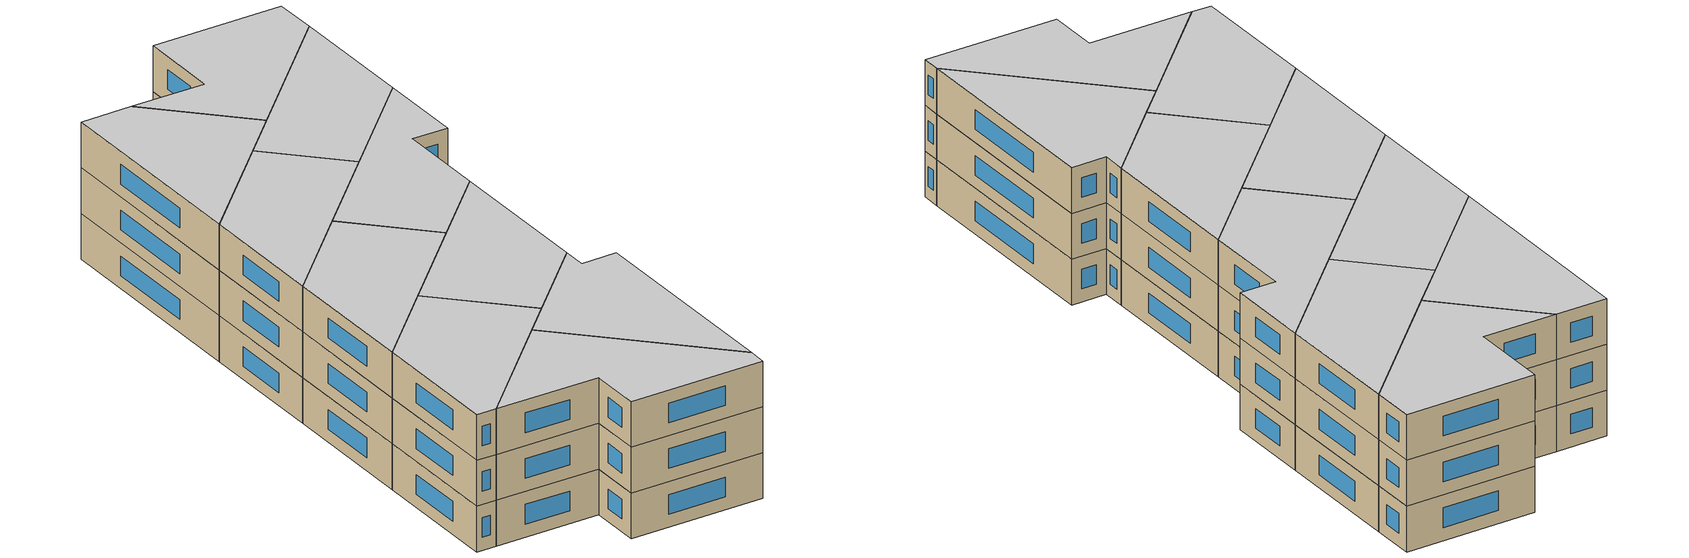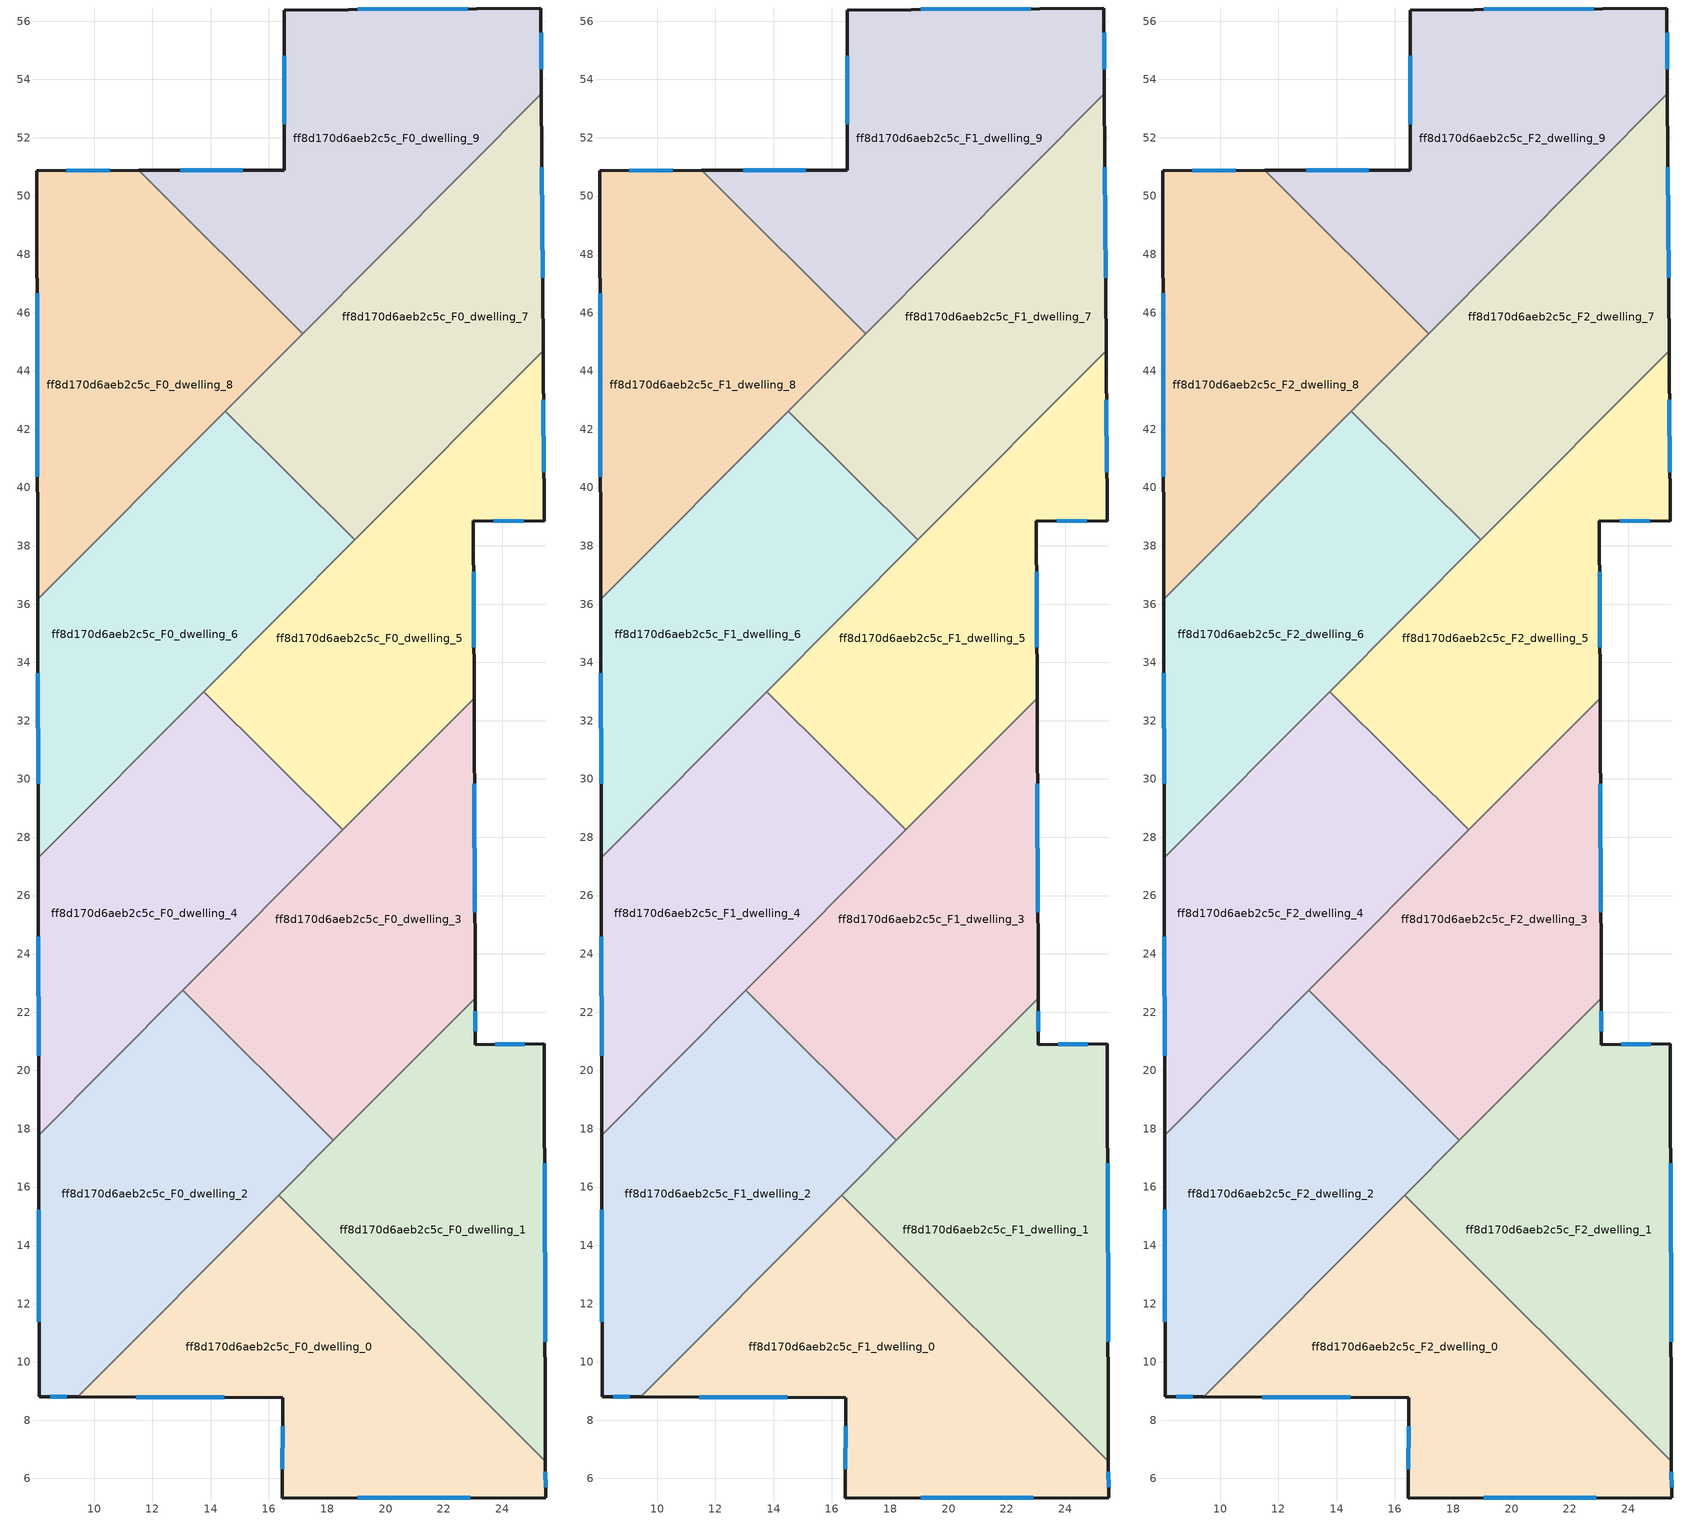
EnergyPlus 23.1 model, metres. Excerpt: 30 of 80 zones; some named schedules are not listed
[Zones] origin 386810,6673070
ff8d170d6aeb2c5c_F0_dwelling_0
 floor ground (EU_floor_Construction): 25.49,6.59 25.49,5.33 16.46,5.33 16.47,8.77 9.44,8.8 16.33,15.72 z0
 wall outside (EU_wall_Construction): 9.44,8.8 16.47,8.77 16.46,5.33 25.49,5.33 25.49,6.59 z0:3
 wall to ff8d170d6aeb2c5c_F0_dwelling_1 (EU_wall_Construction): 25.49,6.59 16.33,15.72 z0:3
 wall to ff8d170d6aeb2c5c_F0_dwelling_2 (EU_wall_Construction): 16.33,15.72 9.44,8.8 z0:3
 window (EU_Window_Construction): 25.49,5.69 25.49,6.23 / 19.04,5.33 22.91,5.33 / 16.47,7.79 16.46,6.31 / 11.45,8.79 14.46,8.78 z0.86:2.14
ff8d170d6aeb2c5c_F0_dwelling_1
 floor ground (EU_floor_Construction): 25.45,20.92 25.49,6.59 16.33,15.72 23.08,22.48 23.08,20.88 z0
 wall outside (EU_wall_Construction): 25.49,6.59 25.45,20.92 23.08,20.88 23.08,22.48 z0:3
 wall to ff8d170d6aeb2c5c_F0_dwelling_3 (EU_wall_Construction): 23.08,22.48 18.21,17.6 z0:3
 wall to ff8d170d6aeb2c5c_F0_dwelling_2 (EU_wall_Construction): 18.21,17.6 16.33,15.72 z0:3
 window (EU_Window_Construction): 24.77,20.91 23.76,20.89 / 25.48,10.69 25.46,16.82 / 23.08,21.34 23.08,22.03 z0.86:2.14
ff8d170d6aeb2c5c_F0_dwelling_2
 floor ground (EU_floor_Construction): 18.21,17.6 9.44,8.8 8.11,8.8 8.1,17.78 13.04,22.75 z0
 wall outside (EU_wall_Construction): 8.1,17.78 8.11,8.8 9.44,8.8 z0:3
 wall to ff8d170d6aeb2c5c_F0_dwelling_3 (EU_wall_Construction): 18.21,17.6 13.04,22.75 z0:3
 wall to ff8d170d6aeb2c5c_F0_dwelling_4 (EU_wall_Construction): 13.04,22.75 8.1,17.78 z0:3
 window (EU_Window_Construction): 8.49,8.8 9.06,8.8 / 8.1,15.22 8.11,11.37 z0.86:2.14
ff8d170d6aeb2c5c_F0_dwelling_3
 floor ground (EU_floor_Construction): 23.04,32.78 23.08,22.48 18.21,17.6 13.04,22.75 z0
 wall outside (EU_wall_Construction): 23.08,22.48 23.04,32.78 z0:3
 wall to ff8d170d6aeb2c5c_F0_dwelling_5 (EU_wall_Construction): 23.04,32.78 18.53,28.25 z0:3
 wall to ff8d170d6aeb2c5c_F0_dwelling_4 (EU_wall_Construction): 18.53,28.25 13.04,22.75 z0:3
 window (EU_Window_Construction): 23.07,25.43 23.05,29.84 z0.86:2.14
ff8d170d6aeb2c5c_F0_dwelling_4
 floor ground (EU_floor_Construction): 18.53,28.25 8.1,17.78 8.08,27.3 13.76,33 z0
 wall outside (EU_wall_Construction): 8.08,27.3 8.1,17.78 z0:3
 wall to ff8d170d6aeb2c5c_F0_dwelling_5 (EU_wall_Construction): 18.53,28.25 13.76,33 z0:3
 wall to ff8d170d6aeb2c5c_F0_dwelling_6 (EU_wall_Construction): 13.76,33 8.08,27.3 z0:3
 window (EU_Window_Construction): 8.09,24.58 8.09,20.5 z0.86:2.14
ff8d170d6aeb2c5c_F0_dwelling_5
 floor ground (EU_floor_Construction): 25.41,44.69 25.44,38.85 23.02,38.86 23.04,32.78 18.53,28.25 13.76,33 z0
 wall outside (EU_wall_Construction): 23.04,32.78 23.02,38.86 25.44,38.85 25.41,44.69 z0:3
 wall to ff8d170d6aeb2c5c_F0_dwelling_7 (EU_wall_Construction): 25.41,44.69 18.95,38.2 z0:3
 wall to ff8d170d6aeb2c5c_F0_dwelling_6 (EU_wall_Construction): 18.94,38.2 13.76,33 z0:3
 window (EU_Window_Construction): 25.43,40.52 25.42,43.02 / 23.71,38.85 24.75,38.85 / 23.03,34.51 23.02,37.12 z0.86:2.14
ff8d170d6aeb2c5c_F0_dwelling_6
 floor ground (EU_floor_Construction): 18.95,38.2 8.08,27.3 8.07,36.16 14.51,42.62 z0
 wall outside (EU_wall_Construction): 8.07,36.16 8.08,27.3 z0:3
 wall to ff8d170d6aeb2c5c_F0_dwelling_7 (EU_wall_Construction): 18.95,38.2 14.51,42.62 z0:3
 wall to ff8d170d6aeb2c5c_F0_dwelling_8 (EU_wall_Construction): 14.51,42.62 8.07,36.16 z0:3
 window (EU_Window_Construction): 8.07,33.63 8.08,29.83 z0.86:2.14
ff8d170d6aeb2c5c_F0_dwelling_7
 floor ground (EU_floor_Construction): 25.35,53.5 25.41,44.69 18.95,38.2 14.51,42.62 z0
 wall outside (EU_wall_Construction): 25.41,44.69 25.35,53.5 z0:3
 wall to ff8d170d6aeb2c5c_F0_dwelling_9 (EU_wall_Construction): 25.35,53.5 17.15,45.28 z0:3
 wall to ff8d170d6aeb2c5c_F0_dwelling_8 (EU_wall_Construction): 17.16,45.28 14.51,42.62 z0:3
 window (EU_Window_Construction): 25.39,47.21 25.37,50.98 z0.86:2.14
ff8d170d6aeb2c5c_F0_dwelling_8
 floor ground (EU_floor_Construction): 17.16,45.28 8.07,36.16 8.04,50.87 11.53,50.88 z0
 wall outside (EU_wall_Construction): 11.53,50.88 8.04,50.87 8.07,36.16 z0:3
 wall to ff8d170d6aeb2c5c_F0_dwelling_9 (EU_wall_Construction): 17.16,45.28 11.53,50.88 z0:3
 window (EU_Window_Construction): 10.54,50.88 9.04,50.87 / 8.05,46.67 8.06,40.36 z0.86:2.14
ff8d170d6aeb2c5c_F0_dwelling_9
 floor ground (EU_floor_Construction): 25.33,56.45 25.35,53.5 17.16,45.28 11.53,50.88 16.53,50.89 16.53,56.38 z0
 wall outside (EU_wall_Construction): 25.35,53.5 25.33,56.45 16.53,56.38 16.53,50.89 11.53,50.88 z0:3
 window (EU_Window_Construction): 25.34,54.35 25.34,55.61 / 15.1,50.89 12.96,50.88 / 16.53,54.81 16.53,52.46 / 22.82,56.43 19.04,56.4 z0.86:2.14
ff8d170d6aeb2c5c_F1_dwelling_0
 floor to ff8d170d6aeb2c5c_F0_dwelling_0 (EU_floor_Construction): 25.49,6.59 25.49,5.33 16.46,5.33 16.47,8.77 9.44,8.8 16.33,15.72 z3
 wall outside (EU_wall_Construction): 9.44,8.8 16.47,8.77 16.46,5.33 25.49,5.33 25.49,6.59 z3:6
 wall to ff8d170d6aeb2c5c_F1_dwelling_1 (EU_wall_Construction): 25.49,6.59 16.33,15.72 z3:6
 wall to ff8d170d6aeb2c5c_F1_dwelling_2 (EU_wall_Construction): 16.33,15.72 9.44,8.8 z3:6
 window (EU_Window_Construction): 25.49,5.69 25.49,6.23 / 19.04,5.33 22.91,5.33 / 16.47,7.79 16.46,6.31 / 11.45,8.79 14.46,8.78 z3.86:5.14
ff8d170d6aeb2c5c_F1_dwelling_1
 floor to ff8d170d6aeb2c5c_F0_dwelling_1 (EU_floor_Construction): 25.45,20.92 25.49,6.59 16.33,15.72 23.08,22.48 23.08,20.88 z3
 wall outside (EU_wall_Construction): 25.49,6.59 25.45,20.92 23.08,20.88 23.08,22.48 z3:6
 wall to ff8d170d6aeb2c5c_F1_dwelling_3 (EU_wall_Construction): 23.08,22.48 18.21,17.6 z3:6
 wall to ff8d170d6aeb2c5c_F1_dwelling_2 (EU_wall_Construction): 18.21,17.6 16.33,15.72 z3:6
 window (EU_Window_Construction): 24.77,20.91 23.76,20.89 / 25.48,10.69 25.46,16.82 / 23.08,21.34 23.08,22.03 z3.86:5.14
ff8d170d6aeb2c5c_F1_dwelling_2
 floor to ff8d170d6aeb2c5c_F0_dwelling_2 (EU_floor_Construction): 18.21,17.6 9.44,8.8 8.11,8.8 8.1,17.78 13.04,22.75 z3
 wall outside (EU_wall_Construction): 8.1,17.78 8.11,8.8 9.44,8.8 z3:6
 wall to ff8d170d6aeb2c5c_F1_dwelling_3 (EU_wall_Construction): 18.21,17.6 13.04,22.75 z3:6
 wall to ff8d170d6aeb2c5c_F1_dwelling_4 (EU_wall_Construction): 13.04,22.75 8.1,17.78 z3:6
 window (EU_Window_Construction): 8.49,8.8 9.06,8.8 / 8.1,15.22 8.11,11.37 z3.86:5.14
ff8d170d6aeb2c5c_F1_dwelling_3
 floor to ff8d170d6aeb2c5c_F0_dwelling_3 (EU_floor_Construction): 23.04,32.78 23.08,22.48 18.21,17.6 13.04,22.75 z3
 wall outside (EU_wall_Construction): 23.08,22.48 23.04,32.78 z3:6
 wall to ff8d170d6aeb2c5c_F1_dwelling_5 (EU_wall_Construction): 23.04,32.78 18.53,28.25 z3:6
 wall to ff8d170d6aeb2c5c_F1_dwelling_4 (EU_wall_Construction): 18.53,28.25 13.04,22.75 z3:6
 window (EU_Window_Construction): 23.07,25.43 23.05,29.84 z3.86:5.14
ff8d170d6aeb2c5c_F1_dwelling_4
 floor to ff8d170d6aeb2c5c_F0_dwelling_4 (EU_floor_Construction): 18.53,28.25 8.1,17.78 8.08,27.3 13.76,33 z3
 wall outside (EU_wall_Construction): 8.08,27.3 8.1,17.78 z3:6
 wall to ff8d170d6aeb2c5c_F1_dwelling_5 (EU_wall_Construction): 18.53,28.25 13.76,33 z3:6
 wall to ff8d170d6aeb2c5c_F1_dwelling_6 (EU_wall_Construction): 13.76,33 8.08,27.3 z3:6
 window (EU_Window_Construction): 8.09,24.58 8.09,20.5 z3.86:5.14
ff8d170d6aeb2c5c_F1_dwelling_5
 floor to ff8d170d6aeb2c5c_F0_dwelling_5 (EU_floor_Construction): 25.41,44.69 25.44,38.85 23.02,38.86 23.04,32.78 18.53,28.25 13.76,33 z3
 wall outside (EU_wall_Construction): 23.04,32.78 23.02,38.86 25.44,38.85 25.41,44.69 z3:6
 wall to ff8d170d6aeb2c5c_F1_dwelling_7 (EU_wall_Construction): 25.41,44.69 18.95,38.2 z3:6
 wall to ff8d170d6aeb2c5c_F1_dwelling_6 (EU_wall_Construction): 18.94,38.2 13.76,33 z3:6
 window (EU_Window_Construction): 25.43,40.52 25.42,43.02 / 23.71,38.85 24.75,38.85 / 23.03,34.51 23.02,37.12 z3.86:5.14
ff8d170d6aeb2c5c_F1_dwelling_6
 floor to ff8d170d6aeb2c5c_F0_dwelling_6 (EU_floor_Construction): 18.95,38.2 8.08,27.3 8.07,36.16 14.51,42.62 z3
 wall outside (EU_wall_Construction): 8.07,36.16 8.08,27.3 z3:6
 wall to ff8d170d6aeb2c5c_F1_dwelling_7 (EU_wall_Construction): 18.95,38.2 14.51,42.62 z3:6
 wall to ff8d170d6aeb2c5c_F1_dwelling_8 (EU_wall_Construction): 14.51,42.62 8.07,36.16 z3:6
 window (EU_Window_Construction): 8.07,33.63 8.08,29.83 z3.86:5.14
ff8d170d6aeb2c5c_F1_dwelling_7
 floor to ff8d170d6aeb2c5c_F0_dwelling_7 (EU_floor_Construction): 25.35,53.5 25.41,44.69 18.95,38.2 14.51,42.62 z3
 wall outside (EU_wall_Construction): 25.41,44.69 25.35,53.5 z3:6
 wall to ff8d170d6aeb2c5c_F1_dwelling_9 (EU_wall_Construction): 25.35,53.5 17.15,45.28 z3:6
 wall to ff8d170d6aeb2c5c_F1_dwelling_8 (EU_wall_Construction): 17.16,45.28 14.51,42.62 z3:6
 window (EU_Window_Construction): 25.39,47.21 25.37,50.98 z3.86:5.14
ff8d170d6aeb2c5c_F1_dwelling_8
 floor to ff8d170d6aeb2c5c_F0_dwelling_8 (EU_floor_Construction): 17.16,45.28 8.07,36.16 8.04,50.87 11.53,50.88 z3
 wall outside (EU_wall_Construction): 11.53,50.88 8.04,50.87 8.07,36.16 z3:6
 wall to ff8d170d6aeb2c5c_F1_dwelling_9 (EU_wall_Construction): 17.16,45.28 11.53,50.88 z3:6
 window (EU_Window_Construction): 10.54,50.88 9.04,50.87 / 8.05,46.67 8.06,40.36 z3.86:5.14
ff8d170d6aeb2c5c_F1_dwelling_9
 floor to ff8d170d6aeb2c5c_F0_dwelling_9 (EU_floor_Construction): 25.33,56.45 25.35,53.5 17.16,45.28 11.53,50.88 16.53,50.89 16.53,56.38 z3
 wall outside (EU_wall_Construction): 25.35,53.5 25.33,56.45 16.53,56.38 16.53,50.89 11.53,50.88 z3:6
 window (EU_Window_Construction): 25.34,54.35 25.34,55.61 / 15.1,50.89 12.96,50.88 / 16.53,54.81 16.53,52.46 / 22.82,56.43 19.04,56.4 z3.86:5.14
ff8d170d6aeb2c5c_F2_dwelling_0
 floor to ff8d170d6aeb2c5c_F1_dwelling_0 (EU_floor_Construction): 25.49,6.59 25.49,5.33 16.46,5.33 16.47,8.77 9.44,8.8 16.33,15.72 z6
 wall outside (EU_wall_Construction): 9.44,8.8 16.47,8.77 16.46,5.33 25.49,5.33 25.49,6.59 z6:9
 wall to ff8d170d6aeb2c5c_F2_dwelling_1 (EU_wall_Construction): 25.49,6.59 16.33,15.72 z6:9
 wall to ff8d170d6aeb2c5c_F2_dwelling_2 (EU_wall_Construction): 16.33,15.72 9.44,8.8 z6:9
 window (EU_Window_Construction): 25.49,5.69 25.49,6.23 / 19.04,5.33 22.91,5.33 / 16.47,7.79 16.46,6.31 / 11.45,8.79 14.46,8.78 z6.86:8.14
 ceiling to ff8d170d6aeb2c5c_F3_dwelling_0 (EU_floor_Construction): 25.49,5.33 25.49,6.59 16.33,15.72 9.44,8.8 16.47,8.77 16.46,5.33 z9
ff8d170d6aeb2c5c_F2_dwelling_1
 floor to ff8d170d6aeb2c5c_F1_dwelling_1 (EU_floor_Construction): 25.45,20.92 25.49,6.59 16.33,15.72 23.08,22.48 23.08,20.88 z6
 wall outside (EU_wall_Construction): 25.49,6.59 25.45,20.92 23.08,20.88 23.08,22.48 z6:9
 wall to ff8d170d6aeb2c5c_F2_dwelling_3 (EU_wall_Construction): 23.08,22.48 18.21,17.6 z6:9
 wall to ff8d170d6aeb2c5c_F2_dwelling_2 (EU_wall_Construction): 18.21,17.6 16.33,15.72 z6:9
 window (EU_Window_Construction): 24.77,20.91 23.76,20.89 / 25.48,10.69 25.46,16.82 / 23.08,21.34 23.08,22.03 z6.86:8.14
 ceiling to ff8d170d6aeb2c5c_F3_dwelling_1 (EU_floor_Construction): 25.49,6.59 25.45,20.92 23.08,20.88 23.08,22.48 16.33,15.72 z9
ff8d170d6aeb2c5c_F2_dwelling_2
 floor to ff8d170d6aeb2c5c_F1_dwelling_2 (EU_floor_Construction): 18.21,17.6 9.44,8.8 8.11,8.8 8.1,17.78 13.04,22.75 z6
 wall outside (EU_wall_Construction): 8.1,17.78 8.11,8.8 9.44,8.8 z6:9
 wall to ff8d170d6aeb2c5c_F2_dwelling_3 (EU_wall_Construction): 18.21,17.6 13.04,22.75 z6:9
 wall to ff8d170d6aeb2c5c_F2_dwelling_4 (EU_wall_Construction): 13.04,22.75 8.1,17.78 z6:9
 window (EU_Window_Construction): 8.49,8.8 9.06,8.8 / 8.1,15.22 8.11,11.37 z6.86:8.14
 ceiling to ff8d170d6aeb2c5c_F3_dwelling_2 (EU_floor_Construction): 9.44,8.8 18.21,17.6 13.04,22.75 8.1,17.78 8.11,8.8 z9
ff8d170d6aeb2c5c_F2_dwelling_3
 floor to ff8d170d6aeb2c5c_F1_dwelling_3 (EU_floor_Construction): 23.04,32.78 23.08,22.48 18.21,17.6 13.04,22.75 z6
 wall outside (EU_wall_Construction): 23.08,22.48 23.04,32.78 z6:9
 wall to ff8d170d6aeb2c5c_F2_dwelling_5 (EU_wall_Construction): 23.04,32.78 18.53,28.25 z6:9
 wall to ff8d170d6aeb2c5c_F2_dwelling_4 (EU_wall_Construction): 18.53,28.25 13.04,22.75 z6:9
 window (EU_Window_Construction): 23.07,25.43 23.05,29.84 z6.86:8.14
 ceiling to ff8d170d6aeb2c5c_F3_dwelling_3 (EU_floor_Construction): 18.21,17.6 23.08,22.48 23.04,32.78 13.04,22.75 z9
ff8d170d6aeb2c5c_F2_dwelling_4
 floor to ff8d170d6aeb2c5c_F1_dwelling_4 (EU_floor_Construction): 18.53,28.25 8.1,17.78 8.08,27.3 13.76,33 z6
 wall outside (EU_wall_Construction): 8.08,27.3 8.1,17.78 z6:9
 wall to ff8d170d6aeb2c5c_F2_dwelling_5 (EU_wall_Construction): 18.53,28.25 13.76,33 z6:9
 wall to ff8d170d6aeb2c5c_F2_dwelling_6 (EU_wall_Construction): 13.76,33 8.08,27.3 z6:9
 window (EU_Window_Construction): 8.09,24.58 8.09,20.5 z6.86:8.14
 ceiling to ff8d170d6aeb2c5c_F3_dwelling_4 (EU_floor_Construction): 8.1,17.78 18.53,28.25 13.76,33 8.08,27.3 z9
ff8d170d6aeb2c5c_F2_dwelling_5
 floor to ff8d170d6aeb2c5c_F1_dwelling_5 (EU_floor_Construction): 25.41,44.69 25.44,38.85 23.02,38.86 23.04,32.78 18.53,28.25 13.76,33 z6
 wall outside (EU_wall_Construction): 23.04,32.78 23.02,38.86 25.44,38.85 25.41,44.69 z6:9
 wall to ff8d170d6aeb2c5c_F2_dwelling_7 (EU_wall_Construction): 25.41,44.69 18.95,38.2 z6:9
 wall to ff8d170d6aeb2c5c_F2_dwelling_6 (EU_wall_Construction): 18.94,38.2 13.76,33 z6:9
 window (EU_Window_Construction): 25.43,40.52 25.42,43.02 / 23.71,38.85 24.75,38.85 / 23.03,34.51 23.02,37.12 z6.86:8.14
 ceiling to ff8d170d6aeb2c5c_F3_dwelling_5 (EU_floor_Construction): 23.04,32.78 23.02,38.86 25.44,38.85 25.41,44.69 13.76,33 18.53,28.25 z9
ff8d170d6aeb2c5c_F2_dwelling_6
 floor to ff8d170d6aeb2c5c_F1_dwelling_6 (EU_floor_Construction): 18.95,38.2 8.08,27.3 8.07,36.16 14.51,42.62 z6
 wall outside (EU_wall_Construction): 8.07,36.16 8.08,27.3 z6:9
 wall to ff8d170d6aeb2c5c_F2_dwelling_7 (EU_wall_Construction): 18.95,38.2 14.51,42.62 z6:9
 wall to ff8d170d6aeb2c5c_F2_dwelling_8 (EU_wall_Construction): 14.51,42.62 8.07,36.16 z6:9
 window (EU_Window_Construction): 8.07,33.63 8.08,29.83 z6.86:8.14
 ceiling to ff8d170d6aeb2c5c_F3_dwelling_6 (EU_floor_Construction): 8.08,27.3 18.95,38.2 14.51,42.62 8.07,36.16 z9
ff8d170d6aeb2c5c_F2_dwelling_7
 floor to ff8d170d6aeb2c5c_F1_dwelling_7 (EU_floor_Construction): 25.35,53.5 25.41,44.69 18.95,38.2 14.51,42.62 z6
 wall outside (EU_wall_Construction): 25.41,44.69 25.35,53.5 z6:9
 wall to ff8d170d6aeb2c5c_F2_dwelling_9 (EU_wall_Construction): 25.35,53.5 17.15,45.28 z6:9
 wall to ff8d170d6aeb2c5c_F2_dwelling_8 (EU_wall_Construction): 17.16,45.28 14.51,42.62 z6:9
 window (EU_Window_Construction): 25.39,47.21 25.37,50.98 z6.86:8.14
 ceiling to ff8d170d6aeb2c5c_F3_dwelling_7 (EU_floor_Construction): 18.95,38.2 25.41,44.69 25.35,53.5 14.51,42.62 z9
ff8d170d6aeb2c5c_F2_dwelling_8
 floor to ff8d170d6aeb2c5c_F1_dwelling_8 (EU_floor_Construction): 17.16,45.28 8.07,36.16 8.04,50.87 11.53,50.88 z6
 wall outside (EU_wall_Construction): 11.53,50.88 8.04,50.87 8.07,36.16 z6:9
 wall to ff8d170d6aeb2c5c_F2_dwelling_9 (EU_wall_Construction): 17.16,45.28 11.53,50.88 z6:9
 window (EU_Window_Construction): 10.54,50.88 9.04,50.87 / 8.05,46.67 8.06,40.36 z6.86:8.14
 ceiling to ff8d170d6aeb2c5c_F3_dwelling_8 (EU_floor_Construction): 8.07,36.16 17.16,45.28 11.53,50.88 8.04,50.87 z9
ff8d170d6aeb2c5c_F2_dwelling_9
 floor to ff8d170d6aeb2c5c_F1_dwelling_9 (EU_floor_Construction): 25.33,56.45 25.35,53.5 17.16,45.28 11.53,50.88 16.53,50.89 16.53,56.38 z6
 wall outside (EU_wall_Construction): 25.35,53.5 25.33,56.45 16.53,56.38 16.53,50.89 11.53,50.88 z6:9
 window (EU_Window_Construction): 25.34,54.35 25.34,55.61 / 15.1,50.89 12.96,50.88 / 16.53,54.81 16.53,52.46 / 22.82,56.43 19.04,56.4 z6.86:8.14
 ceiling to ff8d170d6aeb2c5c_F3_dwelling_9 (EU_floor_Construction): 17.16,45.28 25.35,53.5 25.33,56.45 16.53,56.38 16.53,50.89 11.53,50.88 z9
[Building]
EU S2 Campaign: North Axis=0; Terrain=City; Solar Distribution=FullExterior
[Site:Location]
Helsinki-Vantaa.AP: Latitude=60.317; Longitude=24.963; Time Zone=2; Elevation=54.6
[SizingPeriod:WeatherFileDays]
AnnualSizingPeriod: Begin Month=1; Begin Day of Month=1; End Month=12; End Day of Month=31; Day of Week for Start Day=Monday; Use Weather File Daylight Saving Period=No; Use Weather File Rain and Snow Indicators=No
[MATERIAL]
EU_InternalMass_Material: Roughness=MediumRough; Thickness=0.1; Conductivity=1; Density=1800; Specific Heat=900; Thermal Absorptance=0.9; Solar Absorptance=0.7; Visible Absorptance=0.7
[MATERIAL:NOMASS] Roughness=MediumRough; Thermal Absorptance=0.9; Solar Absorptance=0.7; Visible Absorptance=0.7
Name | Thermal Resistance
EU_wall_NoMass | 2.29768
EU_floor_NoMass | 2.06791
[WINDOWMATERIAL:SIMPLEGLAZINGSYSTEM]
EU_Window_SimpleGlazing: UFactor=2.12775; Solar Heat Gain Coefficient=0.7; Visible Transmittance=0.7
[CONSTRUCTION]
EU_wall_Construction: EU_wall_NoMass
EU_floor_Construction: EU_floor_NoMass
EU_Window_Construction: EU_Window_SimpleGlazing
EU_InternalMass_Construction: EU_InternalMass_Material
[ZONE] Type=1; Multiplier=1; Ceiling Height=autocalculate; Floor Area=autocalculate; Part of Total Floor Area=Yes
Name | Volume
ff8d170d6aeb2c5c_F0_dwelling_0; ff8d170d6aeb2c5c_F1_dwelling_0; ff8d170d6aeb2c5c_F2_dwelling_0 | 230.338
ff8d170d6aeb2c5c_F0_dwelling_1; ff8d170d6aeb2c5c_F1_dwelling_1; ff8d170d6aeb2c5c_F2_dwelling_1 | 230.349
ff8d170d6aeb2c5c_F0_dwelling_2; ff8d170d6aeb2c5c_F1_dwelling_2; ff8d170d6aeb2c5c_F2_dwelling_2 | 230.319
ff8d170d6aeb2c5c_F0_dwelling_3; ff8d170d6aeb2c5c_F1_dwelling_3; ff8d170d6aeb2c5c_F2_dwelling_3 | 230.337
ff8d170d6aeb2c5c_F0_dwelling_4; ff8d170d6aeb2c5c_F1_dwelling_4; ff8d170d6aeb2c5c_F2_dwelling_4 | 230.36
ff8d170d6aeb2c5c_F0_dwelling_5; ff8d170d6aeb2c5c_F1_dwelling_5; ff8d170d6aeb2c5c_F2_dwelling_5 | 230.33
ff8d170d6aeb2c5c_F0_dwelling_6; ff8d170d6aeb2c5c_F1_dwelling_6; ff8d170d6aeb2c5c_F2_dwelling_6 | 230.343
ff8d170d6aeb2c5c_F0_dwelling_7; ff8d170d6aeb2c5c_F1_dwelling_7; ff8d170d6aeb2c5c_F2_dwelling_7 | 230.354
ff8d170d6aeb2c5c_F0_dwelling_8; ff8d170d6aeb2c5c_F1_dwelling_8; ff8d170d6aeb2c5c_F2_dwelling_8 | 230.332
ff8d170d6aeb2c5c_F0_dwelling_9; ff8d170d6aeb2c5c_F1_dwelling_9; ff8d170d6aeb2c5c_F2_dwelling_9 | 230.366
[INTERNALMASS] Construction=EU_InternalMass_Construction
Name | Zone or ZoneList | Surface Area
ff8d170d6aeb2c5c_F0_dwelling_0_EU_InternalMass | ff8d170d6aeb2c5c_F0_dwelling_0 | 76.779
ff8d170d6aeb2c5c_F0_dwelling_1_EU_InternalMass | ff8d170d6aeb2c5c_F0_dwelling_1 | 76.7863
ff8d170d6aeb2c5c_F0_dwelling_2_EU_InternalMass | ff8d170d6aeb2c5c_F0_dwelling_2 | 76.7738
ff8d170d6aeb2c5c_F0_dwelling_3_EU_InternalMass | ff8d170d6aeb2c5c_F0_dwelling_3 | 76.7789
ff8d170d6aeb2c5c_F0_dwelling_4_EU_InternalMass | ff8d170d6aeb2c5c_F0_dwelling_4 | 76.7863
ff8d170d6aeb2c5c_F0_dwelling_5_EU_InternalMass | ff8d170d6aeb2c5c_F0_dwelling_5 | 76.7774
ff8d170d6aeb2c5c_F0_dwelling_6_EU_InternalMass | ff8d170d6aeb2c5c_F0_dwelling_6 | 76.7786
ff8d170d6aeb2c5c_F0_dwelling_7_EU_InternalMass | ff8d170d6aeb2c5c_F0_dwelling_7 | 76.7824
ff8d170d6aeb2c5c_F0_dwelling_8_EU_InternalMass | ff8d170d6aeb2c5c_F0_dwelling_8 | 76.7776
ff8d170d6aeb2c5c_F0_dwelling_9_EU_InternalMass | ff8d170d6aeb2c5c_F0_dwelling_9 | 76.7875
ff8d170d6aeb2c5c_F1_dwelling_0_EU_InternalMass | ff8d170d6aeb2c5c_F1_dwelling_0 | 76.779
ff8d170d6aeb2c5c_F1_dwelling_1_EU_InternalMass | ff8d170d6aeb2c5c_F1_dwelling_1 | 76.7863
ff8d170d6aeb2c5c_F1_dwelling_2_EU_InternalMass | ff8d170d6aeb2c5c_F1_dwelling_2 | 76.7738
ff8d170d6aeb2c5c_F1_dwelling_3_EU_InternalMass | ff8d170d6aeb2c5c_F1_dwelling_3 | 76.7789
ff8d170d6aeb2c5c_F1_dwelling_4_EU_InternalMass | ff8d170d6aeb2c5c_F1_dwelling_4 | 76.7863
ff8d170d6aeb2c5c_F1_dwelling_5_EU_InternalMass | ff8d170d6aeb2c5c_F1_dwelling_5 | 76.7774
ff8d170d6aeb2c5c_F1_dwelling_6_EU_InternalMass | ff8d170d6aeb2c5c_F1_dwelling_6 | 76.7786
ff8d170d6aeb2c5c_F1_dwelling_7_EU_InternalMass | ff8d170d6aeb2c5c_F1_dwelling_7 | 76.7824
ff8d170d6aeb2c5c_F1_dwelling_8_EU_InternalMass | ff8d170d6aeb2c5c_F1_dwelling_8 | 76.7776
ff8d170d6aeb2c5c_F1_dwelling_9_EU_InternalMass | ff8d170d6aeb2c5c_F1_dwelling_9 | 76.7875
ff8d170d6aeb2c5c_F2_dwelling_0_EU_InternalMass | ff8d170d6aeb2c5c_F2_dwelling_0 | 76.779
ff8d170d6aeb2c5c_F2_dwelling_1_EU_InternalMass | ff8d170d6aeb2c5c_F2_dwelling_1 | 76.7863
ff8d170d6aeb2c5c_F2_dwelling_2_EU_InternalMass | ff8d170d6aeb2c5c_F2_dwelling_2 | 76.7738
ff8d170d6aeb2c5c_F2_dwelling_3_EU_InternalMass | ff8d170d6aeb2c5c_F2_dwelling_3 | 76.7789
ff8d170d6aeb2c5c_F2_dwelling_4_EU_InternalMass | ff8d170d6aeb2c5c_F2_dwelling_4 | 76.7863
ff8d170d6aeb2c5c_F2_dwelling_5_EU_InternalMass | ff8d170d6aeb2c5c_F2_dwelling_5 | 76.7774
ff8d170d6aeb2c5c_F2_dwelling_6_EU_InternalMass | ff8d170d6aeb2c5c_F2_dwelling_6 | 76.7786
ff8d170d6aeb2c5c_F2_dwelling_7_EU_InternalMass | ff8d170d6aeb2c5c_F2_dwelling_7 | 76.7824
ff8d170d6aeb2c5c_F2_dwelling_8_EU_InternalMass | ff8d170d6aeb2c5c_F2_dwelling_8 | 76.7776
ff8d170d6aeb2c5c_F2_dwelling_9_EU_InternalMass | ff8d170d6aeb2c5c_F2_dwelling_9 | 76.7875
[OTHEREQUIPMENT] Fuel Type=Electricity; Design Level Calculation Method=Watts/Area; Power per Zone Floor Area=1; Fraction Latent=0; Fraction Radiant=0; Fraction Lost=0; Carbon Dioxide Generation Rate=0; EndUse Subcategory=EU_Step8_InternalGains
Name | Zone or ZoneList or Space or SpaceList | Schedule
EU_Step8_InternalGain_ff8d170d6aeb2c5c_F0_dwelling_0_f000 | ff8d170d6aeb2c5c_F0_dwelling_0 | EU_Step8_GainSchedule_ff8d170d6aeb2c5c_F0_dwelling_0_f000
EU_Step8_InternalGain_ff8d170d6aeb2c5c_F0_dwelling_1_f000 | ff8d170d6aeb2c5c_F0_dwelling_1 | EU_Step8_GainSchedule_ff8d170d6aeb2c5c_F0_dwelling_1_f000
EU_Step8_InternalGain_ff8d170d6aeb2c5c_F0_dwelling_2_f000 | ff8d170d6aeb2c5c_F0_dwelling_2 | EU_Step8_GainSchedule_ff8d170d6aeb2c5c_F0_dwelling_2_f000
EU_Step8_InternalGain_ff8d170d6aeb2c5c_F0_dwelling_3_f000 | ff8d170d6aeb2c5c_F0_dwelling_3 | EU_Step8_GainSchedule_ff8d170d6aeb2c5c_F0_dwelling_3_f000
EU_Step8_InternalGain_ff8d170d6aeb2c5c_F0_dwelling_4_f000 | ff8d170d6aeb2c5c_F0_dwelling_4 | EU_Step8_GainSchedule_ff8d170d6aeb2c5c_F0_dwelling_4_f000
EU_Step8_InternalGain_ff8d170d6aeb2c5c_F0_dwelling_5_f000 | ff8d170d6aeb2c5c_F0_dwelling_5 | EU_Step8_GainSchedule_ff8d170d6aeb2c5c_F0_dwelling_5_f000
EU_Step8_InternalGain_ff8d170d6aeb2c5c_F0_dwelling_6_f000 | ff8d170d6aeb2c5c_F0_dwelling_6 | EU_Step8_GainSchedule_ff8d170d6aeb2c5c_F0_dwelling_6_f000
EU_Step8_InternalGain_ff8d170d6aeb2c5c_F0_dwelling_7_f000 | ff8d170d6aeb2c5c_F0_dwelling_7 | EU_Step8_GainSchedule_ff8d170d6aeb2c5c_F0_dwelling_7_f000
EU_Step8_InternalGain_ff8d170d6aeb2c5c_F0_dwelling_8_f000 | ff8d170d6aeb2c5c_F0_dwelling_8 | EU_Step8_GainSchedule_ff8d170d6aeb2c5c_F0_dwelling_8_f000
EU_Step8_InternalGain_ff8d170d6aeb2c5c_F0_dwelling_9_f000 | ff8d170d6aeb2c5c_F0_dwelling_9 | EU_Step8_GainSchedule_ff8d170d6aeb2c5c_F0_dwelling_9_f000
EU_Step8_InternalGain_ff8d170d6aeb2c5c_F1_dwelling_0_f000 | ff8d170d6aeb2c5c_F1_dwelling_0 | EU_Step8_GainSchedule_ff8d170d6aeb2c5c_F1_dwelling_0_f000
EU_Step8_InternalGain_ff8d170d6aeb2c5c_F1_dwelling_1_f000 | ff8d170d6aeb2c5c_F1_dwelling_1 | EU_Step8_GainSchedule_ff8d170d6aeb2c5c_F1_dwelling_1_f000
EU_Step8_InternalGain_ff8d170d6aeb2c5c_F1_dwelling_2_f000 | ff8d170d6aeb2c5c_F1_dwelling_2 | EU_Step8_GainSchedule_ff8d170d6aeb2c5c_F1_dwelling_2_f000
EU_Step8_InternalGain_ff8d170d6aeb2c5c_F1_dwelling_3_f000 | ff8d170d6aeb2c5c_F1_dwelling_3 | EU_Step8_GainSchedule_ff8d170d6aeb2c5c_F1_dwelling_3_f000
EU_Step8_InternalGain_ff8d170d6aeb2c5c_F1_dwelling_4_f000 | ff8d170d6aeb2c5c_F1_dwelling_4 | EU_Step8_GainSchedule_ff8d170d6aeb2c5c_F1_dwelling_4_f000
EU_Step8_InternalGain_ff8d170d6aeb2c5c_F1_dwelling_5_f000 | ff8d170d6aeb2c5c_F1_dwelling_5 | EU_Step8_GainSchedule_ff8d170d6aeb2c5c_F1_dwelling_5_f000
EU_Step8_InternalGain_ff8d170d6aeb2c5c_F1_dwelling_6_f000 | ff8d170d6aeb2c5c_F1_dwelling_6 | EU_Step8_GainSchedule_ff8d170d6aeb2c5c_F1_dwelling_6_f000
EU_Step8_InternalGain_ff8d170d6aeb2c5c_F1_dwelling_7_f000 | ff8d170d6aeb2c5c_F1_dwelling_7 | EU_Step8_GainSchedule_ff8d170d6aeb2c5c_F1_dwelling_7_f000
EU_Step8_InternalGain_ff8d170d6aeb2c5c_F1_dwelling_8_f000 | ff8d170d6aeb2c5c_F1_dwelling_8 | EU_Step8_GainSchedule_ff8d170d6aeb2c5c_F1_dwelling_8_f000
EU_Step8_InternalGain_ff8d170d6aeb2c5c_F1_dwelling_9_f000 | ff8d170d6aeb2c5c_F1_dwelling_9 | EU_Step8_GainSchedule_ff8d170d6aeb2c5c_F1_dwelling_9_f000
EU_Step8_InternalGain_ff8d170d6aeb2c5c_F2_dwelling_0_f000 | ff8d170d6aeb2c5c_F2_dwelling_0 | EU_Step8_GainSchedule_ff8d170d6aeb2c5c_F2_dwelling_0_f000
EU_Step8_InternalGain_ff8d170d6aeb2c5c_F2_dwelling_1_f000 | ff8d170d6aeb2c5c_F2_dwelling_1 | EU_Step8_GainSchedule_ff8d170d6aeb2c5c_F2_dwelling_1_f000
EU_Step8_InternalGain_ff8d170d6aeb2c5c_F2_dwelling_2_f000 | ff8d170d6aeb2c5c_F2_dwelling_2 | EU_Step8_GainSchedule_ff8d170d6aeb2c5c_F2_dwelling_2_f000
EU_Step8_InternalGain_ff8d170d6aeb2c5c_F2_dwelling_3_f000 | ff8d170d6aeb2c5c_F2_dwelling_3 | EU_Step8_GainSchedule_ff8d170d6aeb2c5c_F2_dwelling_3_f000
EU_Step8_InternalGain_ff8d170d6aeb2c5c_F2_dwelling_4_f000 | ff8d170d6aeb2c5c_F2_dwelling_4 | EU_Step8_GainSchedule_ff8d170d6aeb2c5c_F2_dwelling_4_f000
EU_Step8_InternalGain_ff8d170d6aeb2c5c_F2_dwelling_5_f000 | ff8d170d6aeb2c5c_F2_dwelling_5 | EU_Step8_GainSchedule_ff8d170d6aeb2c5c_F2_dwelling_5_f000
EU_Step8_InternalGain_ff8d170d6aeb2c5c_F2_dwelling_6_f000 | ff8d170d6aeb2c5c_F2_dwelling_6 | EU_Step8_GainSchedule_ff8d170d6aeb2c5c_F2_dwelling_6_f000
EU_Step8_InternalGain_ff8d170d6aeb2c5c_F2_dwelling_7_f000 | ff8d170d6aeb2c5c_F2_dwelling_7 | EU_Step8_GainSchedule_ff8d170d6aeb2c5c_F2_dwelling_7_f000
EU_Step8_InternalGain_ff8d170d6aeb2c5c_F2_dwelling_8_f000 | ff8d170d6aeb2c5c_F2_dwelling_8 | EU_Step8_GainSchedule_ff8d170d6aeb2c5c_F2_dwelling_8_f000
EU_Step8_InternalGain_ff8d170d6aeb2c5c_F2_dwelling_9_f000 | ff8d170d6aeb2c5c_F2_dwelling_9 | EU_Step8_GainSchedule_ff8d170d6aeb2c5c_F2_dwelling_9_f000
[ZONEVENTILATION:DESIGNFLOWRATE] Schedule=EU_AlwaysOn; Design Flow Rate Calculation Method=AirChanges/Hour; Air Changes per Hour=0.580295; Ventilation Type=Natural; Fan Pressure Rise=0; Fan Total Efficiency=1; Constant Term Coefficient=1; Temperature Term Coefficient=0; Velocity Term Coefficient=0; Velocity Squared Term Coefficient=0; Minimum Indoor Temperature=-100; Maximum Indoor Temperature=100; Delta Temperature=-100; Minimum Outdoor Temperature=-100; Maximum Outdoor Temperature=100; Maximum Wind Speed=40
Name | Zone or ZoneList or Space or SpaceList
EU_ConstantAir_ff8d170d6aeb2c5c_F0_dwelling_0 | ff8d170d6aeb2c5c_F0_dwelling_0
EU_ConstantAir_ff8d170d6aeb2c5c_F0_dwelling_1 | ff8d170d6aeb2c5c_F0_dwelling_1
EU_ConstantAir_ff8d170d6aeb2c5c_F0_dwelling_2 | ff8d170d6aeb2c5c_F0_dwelling_2
EU_ConstantAir_ff8d170d6aeb2c5c_F0_dwelling_3 | ff8d170d6aeb2c5c_F0_dwelling_3
EU_ConstantAir_ff8d170d6aeb2c5c_F0_dwelling_4 | ff8d170d6aeb2c5c_F0_dwelling_4
EU_ConstantAir_ff8d170d6aeb2c5c_F0_dwelling_5 | ff8d170d6aeb2c5c_F0_dwelling_5
EU_ConstantAir_ff8d170d6aeb2c5c_F0_dwelling_6 | ff8d170d6aeb2c5c_F0_dwelling_6
EU_ConstantAir_ff8d170d6aeb2c5c_F0_dwelling_7 | ff8d170d6aeb2c5c_F0_dwelling_7
EU_ConstantAir_ff8d170d6aeb2c5c_F0_dwelling_8 | ff8d170d6aeb2c5c_F0_dwelling_8
EU_ConstantAir_ff8d170d6aeb2c5c_F0_dwelling_9 | ff8d170d6aeb2c5c_F0_dwelling_9
EU_ConstantAir_ff8d170d6aeb2c5c_F1_dwelling_0 | ff8d170d6aeb2c5c_F1_dwelling_0
EU_ConstantAir_ff8d170d6aeb2c5c_F1_dwelling_1 | ff8d170d6aeb2c5c_F1_dwelling_1
EU_ConstantAir_ff8d170d6aeb2c5c_F1_dwelling_2 | ff8d170d6aeb2c5c_F1_dwelling_2
EU_ConstantAir_ff8d170d6aeb2c5c_F1_dwelling_3 | ff8d170d6aeb2c5c_F1_dwelling_3
EU_ConstantAir_ff8d170d6aeb2c5c_F1_dwelling_4 | ff8d170d6aeb2c5c_F1_dwelling_4
EU_ConstantAir_ff8d170d6aeb2c5c_F1_dwelling_5 | ff8d170d6aeb2c5c_F1_dwelling_5
EU_ConstantAir_ff8d170d6aeb2c5c_F1_dwelling_6 | ff8d170d6aeb2c5c_F1_dwelling_6
EU_ConstantAir_ff8d170d6aeb2c5c_F1_dwelling_7 | ff8d170d6aeb2c5c_F1_dwelling_7
EU_ConstantAir_ff8d170d6aeb2c5c_F1_dwelling_8 | ff8d170d6aeb2c5c_F1_dwelling_8
EU_ConstantAir_ff8d170d6aeb2c5c_F1_dwelling_9 | ff8d170d6aeb2c5c_F1_dwelling_9
EU_ConstantAir_ff8d170d6aeb2c5c_F2_dwelling_0 | ff8d170d6aeb2c5c_F2_dwelling_0
EU_ConstantAir_ff8d170d6aeb2c5c_F2_dwelling_1 | ff8d170d6aeb2c5c_F2_dwelling_1
EU_ConstantAir_ff8d170d6aeb2c5c_F2_dwelling_2 | ff8d170d6aeb2c5c_F2_dwelling_2
EU_ConstantAir_ff8d170d6aeb2c5c_F2_dwelling_3 | ff8d170d6aeb2c5c_F2_dwelling_3
EU_ConstantAir_ff8d170d6aeb2c5c_F2_dwelling_4 | ff8d170d6aeb2c5c_F2_dwelling_4
EU_ConstantAir_ff8d170d6aeb2c5c_F2_dwelling_5 | ff8d170d6aeb2c5c_F2_dwelling_5
EU_ConstantAir_ff8d170d6aeb2c5c_F2_dwelling_6 | ff8d170d6aeb2c5c_F2_dwelling_6
EU_ConstantAir_ff8d170d6aeb2c5c_F2_dwelling_7 | ff8d170d6aeb2c5c_F2_dwelling_7
EU_ConstantAir_ff8d170d6aeb2c5c_F2_dwelling_8 | ff8d170d6aeb2c5c_F2_dwelling_8
EU_ConstantAir_ff8d170d6aeb2c5c_F2_dwelling_9 | ff8d170d6aeb2c5c_F2_dwelling_9
[HVACTEMPLATE:ZONE:IDEALLOADSAIRSYSTEM] System Availability Schedule=EU_AlwaysOn; Maximum Heating Supply Air Temperature=50; Minimum Cooling Supply Air Temperature=13; Maximum Heating Supply Air Humidity Ratio=0.0156; Minimum Cooling Supply Air Humidity Ratio=0.0077; Heating Limit=NoLimit; Cooling Limit=NoLimit; Heating Availability Schedule=EU_AlwaysOn; Cooling Availability Schedule=EU_CoolingOff; Dehumidification Control Type=ConstantSensibleHeatRatio; Cooling Sensible Heat Ratio=0.7; Dehumidification Setpoint=60; Humidification Control Type=None; Humidification Setpoint=30; Outdoor Air Method=None; Outdoor Air Flow Rate per Person=0.00944; Outdoor Air Flow Rate per Zone Floor Area=0; Outdoor Air Flow Rate per Zone=0; Demand Controlled Ventilation Type=None; Outdoor Air Economizer Type=NoEconomizer; Heat Recovery Type=None; Sensible Heat Recovery Effectiveness=0.7; Latent Heat Recovery Effectiveness=0.65
Name | Template Thermostat
ff8d170d6aeb2c5c_F0_dwelling_0 | EU_HeatOnly_ff8d170d6aeb2c5c_F0_dwelling_0
ff8d170d6aeb2c5c_F0_dwelling_1 | EU_HeatOnly_ff8d170d6aeb2c5c_F0_dwelling_1
ff8d170d6aeb2c5c_F0_dwelling_2 | EU_HeatOnly_ff8d170d6aeb2c5c_F0_dwelling_2
ff8d170d6aeb2c5c_F0_dwelling_3 | EU_HeatOnly_ff8d170d6aeb2c5c_F0_dwelling_3
ff8d170d6aeb2c5c_F0_dwelling_4 | EU_HeatOnly_ff8d170d6aeb2c5c_F0_dwelling_4
ff8d170d6aeb2c5c_F0_dwelling_5 | EU_HeatOnly_ff8d170d6aeb2c5c_F0_dwelling_5
ff8d170d6aeb2c5c_F0_dwelling_6 | EU_HeatOnly_ff8d170d6aeb2c5c_F0_dwelling_6
ff8d170d6aeb2c5c_F0_dwelling_7 | EU_HeatOnly_ff8d170d6aeb2c5c_F0_dwelling_7
ff8d170d6aeb2c5c_F0_dwelling_8 | EU_HeatOnly_ff8d170d6aeb2c5c_F0_dwelling_8
ff8d170d6aeb2c5c_F0_dwelling_9 | EU_HeatOnly_ff8d170d6aeb2c5c_F0_dwelling_9
ff8d170d6aeb2c5c_F1_dwelling_0 | EU_HeatOnly_ff8d170d6aeb2c5c_F1_dwelling_0
ff8d170d6aeb2c5c_F1_dwelling_1 | EU_HeatOnly_ff8d170d6aeb2c5c_F1_dwelling_1
ff8d170d6aeb2c5c_F1_dwelling_2 | EU_HeatOnly_ff8d170d6aeb2c5c_F1_dwelling_2
ff8d170d6aeb2c5c_F1_dwelling_3 | EU_HeatOnly_ff8d170d6aeb2c5c_F1_dwelling_3
ff8d170d6aeb2c5c_F1_dwelling_4 | EU_HeatOnly_ff8d170d6aeb2c5c_F1_dwelling_4
ff8d170d6aeb2c5c_F1_dwelling_5 | EU_HeatOnly_ff8d170d6aeb2c5c_F1_dwelling_5
ff8d170d6aeb2c5c_F1_dwelling_6 | EU_HeatOnly_ff8d170d6aeb2c5c_F1_dwelling_6
ff8d170d6aeb2c5c_F1_dwelling_7 | EU_HeatOnly_ff8d170d6aeb2c5c_F1_dwelling_7
ff8d170d6aeb2c5c_F1_dwelling_8 | EU_HeatOnly_ff8d170d6aeb2c5c_F1_dwelling_8
ff8d170d6aeb2c5c_F1_dwelling_9 | EU_HeatOnly_ff8d170d6aeb2c5c_F1_dwelling_9
ff8d170d6aeb2c5c_F2_dwelling_0 | EU_HeatOnly_ff8d170d6aeb2c5c_F2_dwelling_0
ff8d170d6aeb2c5c_F2_dwelling_1 | EU_HeatOnly_ff8d170d6aeb2c5c_F2_dwelling_1
ff8d170d6aeb2c5c_F2_dwelling_2 | EU_HeatOnly_ff8d170d6aeb2c5c_F2_dwelling_2
ff8d170d6aeb2c5c_F2_dwelling_3 | EU_HeatOnly_ff8d170d6aeb2c5c_F2_dwelling_3
ff8d170d6aeb2c5c_F2_dwelling_4 | EU_HeatOnly_ff8d170d6aeb2c5c_F2_dwelling_4
ff8d170d6aeb2c5c_F2_dwelling_5 | EU_HeatOnly_ff8d170d6aeb2c5c_F2_dwelling_5
ff8d170d6aeb2c5c_F2_dwelling_6 | EU_HeatOnly_ff8d170d6aeb2c5c_F2_dwelling_6
ff8d170d6aeb2c5c_F2_dwelling_7 | EU_HeatOnly_ff8d170d6aeb2c5c_F2_dwelling_7
ff8d170d6aeb2c5c_F2_dwelling_8 | EU_HeatOnly_ff8d170d6aeb2c5c_F2_dwelling_8
ff8d170d6aeb2c5c_F2_dwelling_9 | EU_HeatOnly_ff8d170d6aeb2c5c_F2_dwelling_9
[SIZING:ZONE] Zone Cooling Design Supply Air Temperature Input Method=SupplyAirTemperature; Zone Cooling Design Supply Air Temperature=13; Zone Heating Design Supply Air Temperature Input Method=SupplyAirTemperature; Zone Heating Design Supply Air Temperature=50; Zone Cooling Design Supply Air Humidity Ratio=0.008; Zone Heating Design Supply Air Humidity Ratio=0.008; Cooling Design Air Flow Method=DesignDay; Cooling Design Air Flow Rate=0; Cooling Minimum Air Flow per Zone Floor Area=0.000762; Cooling Minimum Air Flow=0; Cooling Minimum Air Flow Fraction=0.2; Heating Design Air Flow Method=DesignDay; Heating Design Air Flow Rate=0; Heating Maximum Air Flow per Zone Floor Area=0.002032; Heating Maximum Air Flow=0.141576; Heating Maximum Air Flow Fraction=0.3; Account for Dedicated Outdoor Air System=No; Dedicated Outdoor Air System Control Strategy=NeutralSupplyAir; Dedicated Outdoor Air Low Setpoint Temperature for Design=autosize; Dedicated Outdoor Air High Setpoint Temperature for Design=autosize; Zone Load Sizing Method=Sensible Load Only No Latent Load; Zone Latent Cooling Design Supply Air Humidity Ratio Input Method=HumidityRatioDifference; Zone Cooling Design Supply Air Humidity Ratio Difference=0.005; Zone Latent Heating Design Supply Air Humidity Ratio Input Method=HumidityRatioDifference; Zone Humidification Design Supply Air Humidity Ratio Difference=0.005
ff8d170d6aeb2c5c_F0_dwelling_0; ff8d170d6aeb2c5c_F0_dwelling_1; ff8d170d6aeb2c5c_F0_dwelling_2; ff8d170d6aeb2c5c_F0_dwelling_3; ff8d170d6aeb2c5c_F0_dwelling_4; ff8d170d6aeb2c5c_F0_dwelling_5; ff8d170d6aeb2c5c_F0_dwelling_6; ff8d170d6aeb2c5c_F0_dwelling_7; ff8d170d6aeb2c5c_F0_dwelling_8; ff8d170d6aeb2c5c_F0_dwelling_9; ff8d170d6aeb2c5c_F1_dwelling_0; ff8d170d6aeb2c5c_F1_dwelling_1; ff8d170d6aeb2c5c_F1_dwelling_2; ff8d170d6aeb2c5c_F1_dwelling_3; ff8d170d6aeb2c5c_F1_dwelling_4; ff8d170d6aeb2c5c_F1_dwelling_5; ff8d170d6aeb2c5c_F1_dwelling_6; ff8d170d6aeb2c5c_F1_dwelling_7; ff8d170d6aeb2c5c_F1_dwelling_8; ff8d170d6aeb2c5c_F1_dwelling_9; ff8d170d6aeb2c5c_F2_dwelling_0; ff8d170d6aeb2c5c_F2_dwelling_1; ff8d170d6aeb2c5c_F2_dwelling_2; ff8d170d6aeb2c5c_F2_dwelling_3; ff8d170d6aeb2c5c_F2_dwelling_4; ff8d170d6aeb2c5c_F2_dwelling_5; ff8d170d6aeb2c5c_F2_dwelling_6; ff8d170d6aeb2c5c_F2_dwelling_7; ff8d170d6aeb2c5c_F2_dwelling_8; ff8d170d6aeb2c5c_F2_dwelling_9
[SCHEDULE:FILE] Column Number=1; Rows to Skip at Top=0; Number of Hours of Data=8760; Column Separator=Comma; Interpolate to Timestep=No; Minutes per Item=60; Adjust Schedule for Daylight Savings=Yes
Name | File
EU_Step8_GainSchedule_ff8d170d6aeb2c5c_F0_dwelling_0_f000 | ../../schedules/ff8d170d6aeb2c5c/ff8d170d6aeb2c5c_F0_dwelling_0_f000_gain.csv
EU_Step8_GainSchedule_ff8d170d6aeb2c5c_F0_dwelling_1_f000 | ../../schedules/ff8d170d6aeb2c5c/ff8d170d6aeb2c5c_F0_dwelling_1_f000_gain.csv
EU_Step8_GainSchedule_ff8d170d6aeb2c5c_F0_dwelling_2_f000 | ../../schedules/ff8d170d6aeb2c5c/ff8d170d6aeb2c5c_F0_dwelling_2_f000_gain.csv
EU_Step8_GainSchedule_ff8d170d6aeb2c5c_F0_dwelling_3_f000 | ../../schedules/ff8d170d6aeb2c5c/ff8d170d6aeb2c5c_F0_dwelling_3_f000_gain.csv
EU_Step8_GainSchedule_ff8d170d6aeb2c5c_F0_dwelling_4_f000 | ../../schedules/ff8d170d6aeb2c5c/ff8d170d6aeb2c5c_F0_dwelling_4_f000_gain.csv
EU_Step8_GainSchedule_ff8d170d6aeb2c5c_F0_dwelling_5_f000 | ../../schedules/ff8d170d6aeb2c5c/ff8d170d6aeb2c5c_F0_dwelling_5_f000_gain.csv
EU_Step8_GainSchedule_ff8d170d6aeb2c5c_F0_dwelling_6_f000 | ../../schedules/ff8d170d6aeb2c5c/ff8d170d6aeb2c5c_F0_dwelling_6_f000_gain.csv
EU_Step8_GainSchedule_ff8d170d6aeb2c5c_F0_dwelling_7_f000 | ../../schedules/ff8d170d6aeb2c5c/ff8d170d6aeb2c5c_F0_dwelling_7_f000_gain.csv
EU_Step8_GainSchedule_ff8d170d6aeb2c5c_F0_dwelling_8_f000 | ../../schedules/ff8d170d6aeb2c5c/ff8d170d6aeb2c5c_F0_dwelling_8_f000_gain.csv
EU_Step8_GainSchedule_ff8d170d6aeb2c5c_F0_dwelling_9_f000 | ../../schedules/ff8d170d6aeb2c5c/ff8d170d6aeb2c5c_F0_dwelling_9_f000_gain.csv
EU_Step8_GainSchedule_ff8d170d6aeb2c5c_F1_dwelling_0_f000 | ../../schedules/ff8d170d6aeb2c5c/ff8d170d6aeb2c5c_F1_dwelling_0_f000_gain.csv
EU_Step8_GainSchedule_ff8d170d6aeb2c5c_F1_dwelling_1_f000 | ../../schedules/ff8d170d6aeb2c5c/ff8d170d6aeb2c5c_F1_dwelling_1_f000_gain.csv
EU_Step8_GainSchedule_ff8d170d6aeb2c5c_F1_dwelling_2_f000 | ../../schedules/ff8d170d6aeb2c5c/ff8d170d6aeb2c5c_F1_dwelling_2_f000_gain.csv
EU_Step8_GainSchedule_ff8d170d6aeb2c5c_F1_dwelling_3_f000 | ../../schedules/ff8d170d6aeb2c5c/ff8d170d6aeb2c5c_F1_dwelling_3_f000_gain.csv
EU_Step8_GainSchedule_ff8d170d6aeb2c5c_F1_dwelling_4_f000 | ../../schedules/ff8d170d6aeb2c5c/ff8d170d6aeb2c5c_F1_dwelling_4_f000_gain.csv
EU_Step8_GainSchedule_ff8d170d6aeb2c5c_F1_dwelling_5_f000 | ../../schedules/ff8d170d6aeb2c5c/ff8d170d6aeb2c5c_F1_dwelling_5_f000_gain.csv
EU_Step8_GainSchedule_ff8d170d6aeb2c5c_F1_dwelling_6_f000 | ../../schedules/ff8d170d6aeb2c5c/ff8d170d6aeb2c5c_F1_dwelling_6_f000_gain.csv
EU_Step8_GainSchedule_ff8d170d6aeb2c5c_F1_dwelling_7_f000 | ../../schedules/ff8d170d6aeb2c5c/ff8d170d6aeb2c5c_F1_dwelling_7_f000_gain.csv
EU_Step8_GainSchedule_ff8d170d6aeb2c5c_F1_dwelling_8_f000 | ../../schedules/ff8d170d6aeb2c5c/ff8d170d6aeb2c5c_F1_dwelling_8_f000_gain.csv
EU_Step8_GainSchedule_ff8d170d6aeb2c5c_F1_dwelling_9_f000 | ../../schedules/ff8d170d6aeb2c5c/ff8d170d6aeb2c5c_F1_dwelling_9_f000_gain.csv
EU_Step8_GainSchedule_ff8d170d6aeb2c5c_F2_dwelling_0_f000 | ../../schedules/ff8d170d6aeb2c5c/ff8d170d6aeb2c5c_F2_dwelling_0_f000_gain.csv
EU_Step8_GainSchedule_ff8d170d6aeb2c5c_F2_dwelling_1_f000 | ../../schedules/ff8d170d6aeb2c5c/ff8d170d6aeb2c5c_F2_dwelling_1_f000_gain.csv
EU_Step8_GainSchedule_ff8d170d6aeb2c5c_F2_dwelling_2_f000 | ../../schedules/ff8d170d6aeb2c5c/ff8d170d6aeb2c5c_F2_dwelling_2_f000_gain.csv
EU_Step8_GainSchedule_ff8d170d6aeb2c5c_F2_dwelling_3_f000 | ../../schedules/ff8d170d6aeb2c5c/ff8d170d6aeb2c5c_F2_dwelling_3_f000_gain.csv
EU_Step8_GainSchedule_ff8d170d6aeb2c5c_F2_dwelling_4_f000 | ../../schedules/ff8d170d6aeb2c5c/ff8d170d6aeb2c5c_F2_dwelling_4_f000_gain.csv
EU_Step8_GainSchedule_ff8d170d6aeb2c5c_F2_dwelling_5_f000 | ../../schedules/ff8d170d6aeb2c5c/ff8d170d6aeb2c5c_F2_dwelling_5_f000_gain.csv
EU_Step8_GainSchedule_ff8d170d6aeb2c5c_F2_dwelling_6_f000 | ../../schedules/ff8d170d6aeb2c5c/ff8d170d6aeb2c5c_F2_dwelling_6_f000_gain.csv
EU_Step8_GainSchedule_ff8d170d6aeb2c5c_F2_dwelling_7_f000 | ../../schedules/ff8d170d6aeb2c5c/ff8d170d6aeb2c5c_F2_dwelling_7_f000_gain.csv
EU_Step8_GainSchedule_ff8d170d6aeb2c5c_F2_dwelling_8_f000 | ../../schedules/ff8d170d6aeb2c5c/ff8d170d6aeb2c5c_F2_dwelling_8_f000_gain.csv
EU_Step8_GainSchedule_ff8d170d6aeb2c5c_F2_dwelling_9_f000 | ../../schedules/ff8d170d6aeb2c5c/ff8d170d6aeb2c5c_F2_dwelling_9_f000_gain.csv
